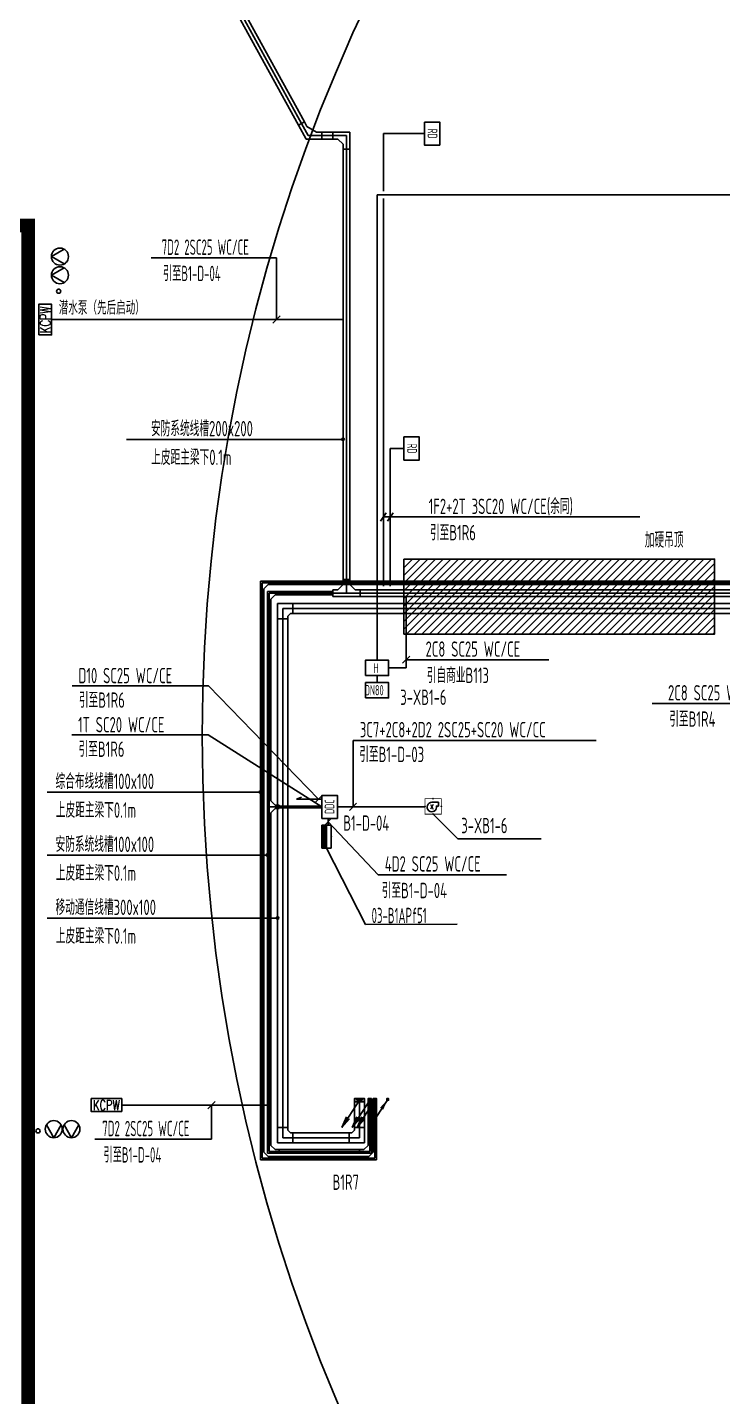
# Model space of a CAD drawing. Extents: x 0 to 3879896, y -114000 to 391286.
# Drawn here: x 1988291 to 2008659, y 189771 to 229870 of the extents above; entities that cross this region are included whole.
import ezdxf
from ezdxf.enums import TextEntityAlignment as Align

# ---------------------------------------------------------------- set-up
doc = ezdxf.new("R2010")
doc.units = 0
doc.header["$LTSCALE"] = 1000
doc.header["$MEASUREMENT"] = 0
doc.linetypes.add('SZGX_a-zzgr$0$DASHDOT2', pattern=[6, 3, -1.5, 0, -1.5])
doc.layers.get('0').update_dxf_attribs({"linetype": 'CONTINUOUS'})
doc.layers.add('Arc_建筑红线', color=1, linetype='CONTINUOUS', lineweight=40)
for name, color, linetype in [('CABLETRAY_DOTE', 5, 'CONTINUOUS'), ('CABLETRAY_WEAK', 6, 'CONTINUOUS'), ('T-BAS', 11, '485_LINE'), ('T-BSA TEXT', 7, '485_LINE'), ('T-I-CHANNELS', 2, 'CONTINUOUS'), ('T-METER DATA', 150, 'C_LINE'), ('T-R-INTEGRATE', 1, 'CONTINUOUS'), ('T-SYSTEM BLOCK', 4, 'CONTINUOUS'), ('T-TEXT', 7, 'CONTINUOUS'), ('T-TEXT-RD', 3, 'CONTINUOUS'), ('T-电源线槽', 1, 'CONTINUOUS'), ('T-铁塔', 3, 'CONTINUOUS'), ('WIRE-通讯', 4, 'CONTINUOUS')]:
    doc.layers.add(name, color=color, linetype=linetype)
doc.layers.add('T-2017.8修改', color=2, linetype='C_LINE', plot=False)
doc.styles.add('_TCH_LABEL', font='COMPLEX', dxfattribs={"bigfont": 'GBCBIG'})
doc.styles.add('_TEL_DIM', font='SIMPLEX', dxfattribs={"width": 0.8, "height": 3.5, "bigfont": 'HZTXT'})
doc.styles.add('GBSTYLE', font='gbxwxt.shx', dxfattribs={"width": 0.6, "bigfont": 'gbhzfs.shx'})
doc.styles.add('HZTXT1', font='txtd.shx', dxfattribs={"width": 0.7, "bigfont": 'hztxt.shx'})
doc.styles.get("Standard").update_dxf_attribs({"font": 'GBENOR', "bigfont": 'GBCBIG'})
doc.linetypes.add('485_LINE', pattern='A,25.7,-3.58,["485",Standard,S=2.54,R=0,X=-3.2,Y=-1.27],-3.85', length=33.13)
doc.linetypes.add('C_LINE', pattern='A,25.7,-2.08,["C",Standard,S=2.54,R=0,X=-0.54,Y=-1.27],-2.35', length=30.13)

# ---------------------------------------------------------------- blocks, each defined once
blk = doc.blocks.new('空调抄费表')
at = {"layer": 'T-SYSTEM BLOCK'}
blk.add_lwpolyline([(-338, 0), (338, 0), (338, 450), (-338, 450)], close=True, dxfattribs=at)
at = {"layer": 'T-TEXT', "style": 'GBSTYLE', "width": 0.7}
blk.add_text('H', height=281, dxfattribs=at).set_placement((-106, 76))
blk = doc.blocks.new('A$C78FD1D7B')
at = {"layer": 'T-SYSTEM BLOCK'}
blk.add_lwpolyline([(-300, 0), (300, 0), (300, 400), (-300, 400)], close=True, dxfattribs=at)
at = {"layer": 'T-TEXT', "style": 'GBSTYLE', "width": 0.7}
blk.add_text('RD', height=250, dxfattribs=at).set_placement((-129, 88))
blk = doc.blocks.new('*X637')
at = {"color": 0}
for p, q in [((-250, 33), (-183, 100)), ((-250, 68), (-218, 100)), ((-247, 0), (-147, 100)), ((-212, 0), (-112, 100)), ((-177, 0), (-77, 100)), ((-141, 0), (-41, 100)), ((-106, 0), (-6, 100)), ((-71, 0), (29, 100)), ((-35, 0), (65, 100)), ((0, 0), (100, 100)), ((35, 0), (135, 100)), ((71, 0), (171, 100)), ((106, 0), (206, 100)), ((141, 0), (241, 100)), ((177, 0), (250, 73)), ((212, 0), (250, 38)), ((247, 0), (250, 3))]:
    blk.add_line(p, q, dxfattribs=at)
blk = doc.blocks.new('$equip$00001414')
for p, q in [((0.75, 0.6), (-0.75, 0.6)), ((-0.75, 0.6), (-0.75, 0)), ((-0.75, 0.3), (0.75, 0.3)), ((-0.75, 0), (0.75, 0)), ((0.75, 0), (0.75, 0.6))]:
    blk.add_line(p, q)
at = {"const_width": 0.3}
blk.add_lwpolyline([(-0.75, 0.15), (0.75, 0.15)], dxfattribs=at)
for p in [(-0.75, 0.3), (0, 0.6), (0, 0), (0.75, 0.3)]:
    blk.add_point(p)
at = {"xscale": 0.00300000000061118, "yscale": 0.00300000000061118, "zscale": 0.00300000000061118}
blk.add_blockref('*X637', (0, 0), dxfattribs=at)
at = {"style": '_TCH_LABEL', "flags": 9}
blk.add_attdef('A', (0, 0), '', height=0.00002, dxfattribs=at)
blk = doc.blocks.new('$equip_U$00000289(PC-201201232)')
at = {"const_width": 0.075}
blk.add_lwpolyline([(-0.9, 1.68), (-0.9, 0), (0.9, 0), (0.9, 1.68)], close=True, dxfattribs=at)
blk.add_lwpolyline([(0.58, 1.3), (0.58, 0.89), (0.37, 0.89, -2.805884), (-0.14, 1.3)], format="xyb", close=True)
for p in [(0, 1.68), (-0.9, 0.84), (0, 0), (0.9, 0.84)]:
    blk.add_point(p)
at = {"color": 7, "style": '_TCH_LABEL'}
blk.add_attdef('$TEXT$', text='', height=0.5, dxfattribs=at).set_placement((-0.15, 0.79), align=Align.MIDDLE_CENTER)
at = {"color": 7, "style": '_TEL_DIM', "flags": 1}
blk.add_attdef('A', text='', height=0.000025, dxfattribs=at).set_placement((0, 0), align=Align.MIDDLE_CENTER)
blk = doc.blocks.new('SB1')
at = {"layer": 'T-BAS'}
blk.add_lwpolyline([(-450, 0), (450, 0), (450, -375), (-450, -375), (-450, 0)], dxfattribs=at)
at = {"layer": 'T-BAS', "color": 7, "style": 'HZTXT1', "width": 0.7}
blk.add_text('KCPW', height=300, dxfattribs=at).set_placement((0, -344), align=Align.CENTER)
blk = doc.blocks.new('sb2')
at = {"layer": 'T-BAS'}
for q in [(125, 216), (125, -216)]:
    blk.add_line((-250, 0), q, dxfattribs=at)
blk.add_circle((0, 0), 250, dxfattribs=at)
blk = doc.blocks.new('DDC')
at = {"layer": 'T-SYSTEM BLOCK'}
blk.add_lwpolyline([(-300, -400), (300, -400), (300, 0), (-300, 0)], close=True, dxfattribs=at)
at = {"layer": 'T-TEXT', "style": 'GBSTYLE', "width": 0.7}
blk.add_text('DDC', height=250, dxfattribs=at).set_placement((5, -324), align=Align.CENTER)

msp = doc.modelspace()

# ---------------------------------------------------------------- hatches: boundary and pattern name
at = {"layer": 'T-2017.8修改', "linetype": 'ByBlock'}
h = msp.add_hatch(dxfattribs=at)
h.set_pattern_fill('ANSI31', color=8, scale=100, style=0)
h.set_pattern_definition([(45, (0, 0), (-112.253202, 112.253202), [])])
h.paths.add_polyline_path([(1999321.4, 214300.5), (2008421.4, 214300.5), (2008421.4, 212100.5), (1999321.4, 212100.5)])
at = {"layer": 'T-SYSTEM BLOCK'}
h = msp.add_hatch(color=256, dxfattribs=at)
edge = h.paths.add_edge_path()
edge.add_arc((1998021.4, 198450.5), 52.5, 0, 360)
h.paths.add_polyline_path([(1997638.8, 197961.9), (1997506.3, 197656.6), (1997731.2, 197902)])
h = msp.add_hatch(color=256, dxfattribs=at)
edge = h.paths.add_edge_path()
edge.add_arc((1998021.4, 198450.5), 52.5, 0, 360)
h.paths.add_polyline_path([(1997638.8, 197961.9), (1997506.3, 197656.6), (1997731.2, 197902)])
h = msp.add_hatch(color=256, dxfattribs=at)
edge = h.paths.add_edge_path()
edge.add_arc((1998321.5, 198450.5), 52.5, 0, 360)
h.paths.add_polyline_path([(1997938.8, 197961.9), (1997806.3, 197656.6), (1998031.2, 197902)])
h = msp.add_hatch(color=256, dxfattribs=at)
edge = h.paths.add_edge_path()
edge.add_arc((1998321.5, 198450.5), 52.5, 0, 360)
h.paths.add_polyline_path([(1997938.8, 197961.9), (1997806.3, 197656.6), (1998031.2, 197902)])
h = msp.add_hatch(color=256, dxfattribs=at)
edge = h.paths.add_edge_path()
edge.add_arc((1998471.5, 198450.5), 52.5, 0, 360)
h.paths.add_polyline_path([(1998088.8, 197961.9), (1997956.3, 197656.6), (1998181.2, 197902)])
h = msp.add_hatch(color=256, dxfattribs=at)
edge = h.paths.add_edge_path()
edge.add_arc((1998471.5, 198450.5), 52.5, 0, 360)
h.paths.add_polyline_path([(1998088.8, 197961.9), (1997956.3, 197656.6), (1998181.2, 197902)])
h = msp.add_hatch(color=256, dxfattribs=at)
h.paths.add_polyline_path([(1998793.9, 198475.5, 0.210266), (1998811, 198436.8), (1998846.4, 198475.5), (1998825.6, 198427.3, 0.5398713), (1998898.9, 198475.5, 1)])
h.paths.add_polyline_path([(1998846.4, 198475.5), (1998817.9, 198431.4, 0.0415828), (1998825.6, 198427.3)], flags=17)
h.paths.add_polyline_path([(1998846.4, 198475.5), (1998811, 198436.8, 0.0415828), (1998817.9, 198431.4)], flags=17)
h.paths.add_polyline_path([(1998817.9, 198431.4, -0.0415828), (1998811, 198436.8), (1998621.6, 198230.1), (1998667.8, 198200.1)])
h.paths.add_polyline_path([(1998825.6, 198427.3, -0.0415828), (1998817.9, 198431.4), (1998667.8, 198200.1), (1998714, 198170.2)])
h = msp.add_hatch(color=256, dxfattribs=at)
h.paths.add_polyline_path([(1998793.9, 198475.5, 0.210266), (1998811, 198436.8), (1998846.4, 198475.5), (1998825.6, 198427.3, 0.5398713), (1998898.9, 198475.5, 1)])
h.paths.add_polyline_path([(1998846.4, 198475.5), (1998817.9, 198431.4, 0.0415828), (1998825.6, 198427.3)], flags=17)
h.paths.add_polyline_path([(1998846.4, 198475.5), (1998811, 198436.8, 0.0415828), (1998817.9, 198431.4)], flags=17)
h.paths.add_polyline_path([(1998817.9, 198431.4, -0.0415828), (1998811, 198436.8), (1998621.6, 198230.1), (1998667.8, 198200.1)])
h.paths.add_polyline_path([(1998825.6, 198427.3, -0.0415828), (1998817.9, 198431.4), (1998667.8, 198200.1), (1998714, 198170.2)])
at = {"layer": 'T-TEXT', "linetype": 'ByBlock'}
h = msp.add_hatch(color=256, dxfattribs=at)
edge = h.paths.add_edge_path()
edge.add_arc((1997539.4, 217804.8), 37.5, 0, 360)
h = msp.add_hatch(color=256, dxfattribs=at)
edge = h.paths.add_edge_path()
edge.add_arc((1995121.4, 207475.3), 37.5, 0, 360)
h = msp.add_hatch(color=256, dxfattribs=at)
edge = h.paths.add_edge_path()
edge.add_arc((1995321.4, 205630.7), 37.5, 0, 360)
h = msp.add_hatch(color=256, dxfattribs=at)
edge = h.paths.add_edge_path()
edge.add_arc((1995621.4, 203786.1), 37.5, 0, 360)

# ---------------------------------------------------------------- linework, layer by layer
at = {"layer": 'Arc_建筑红线', "color": 20, "linetype": 'SZGX_a-zzgr$0$DASHDOT2', "ltscale": 0.2, "const_width": 400, "elevation": 0}
msp.add_lwpolyline([(2129528.4, 303600.5), (2137528.4, 311600.5), (2154948.4, 311600.5), (2154948.4, 325060.5), (2002488.4, 325060.5), (2002488.4, 311600.5), (1884278.4, 311600.5), (1883028.4, 309100.5), (1883028.4, 224070.5), (1988318.4, 224070.5), (1988318.4, 129100.5), (2129528.4, 129100.5), (2129528.4, 303600.5)], dxfattribs=at)
at = {"layer": 'CABLETRAY_DOTE', "linetype": 'ByBlock'}
for p, q in [((1996320.5, 227051.1, 0), (1991694.7, 235480.5, 0)), ((1996512.9, 226700.5, 0), (1996320.5, 227051.1, 0)), ((1996912.9, 226700.5, 0), (1996512.9, 226700.5, 0)), ((1997239.4, 226700.5, 0), (1996912.9, 226700.5, 0)), ((1995771.4, 212550.5, 0), (1995771.4, 212850.5, 0)), ((1995771.4, 212850.5, 0), (1996071.4, 212850.5, 0)), ((1995771.4, 212550.5, 0), (1995771.4, 197650.5, 0)), ((2012321.4, 212850.5, 0), (1996071.4, 212850.5, 0)), ((1995371.4, 207341.2), (1995371.4, 206741.2)), ((1995371.4, 207041.2), (1995671.4, 207041.2)), ((1996921.4, 207041.2), (1995671.4, 207041.2)), ((1998021.4, 197650.5, 0), (1998021.4, 198400.5, 0)), ((1995771.4, 197350.5, 0), (1995771.4, 197650.5, 0)), ((1996071.4, 197350.5, 0), (1995771.4, 197350.5, 0)), ((1996071.4, 197350.5, 0), (1997721.4, 197350.5, 0)), ((1998021.4, 197350.5, 0), (1997721.4, 197350.5, 0)), ((1998021.4, 197650.5, 0), (1998021.4, 197350.5, 0))]:
    msp.add_line(p, q, dxfattribs=at)
at = {"layer": 'CABLETRAY_DOTE'}
for p, q in [((1997239.4, 226700.5, 0), (1997639.4, 226700.5, 0)), ((1997639.4, 226700.5, 0), (1997639.4, 226300.5, 0)), ((1997639.4, 226300.5, 0), (1997639.4, 213700.5, 0)), ((1995171.4, 213300.5, 0), (1995171.4, 213600.5, 0)), ((1995171.4, 213600.5, 0), (1995471.4, 213600.5, 0)), ((2011521.4, 213600.5, 0), (1995471.4, 213600.5, 0)), ((1997639.4, 213300.5, 0), (1997639.4, 213700.5, 0)), ((1995171.4, 213300.5, 0), (1995171.4, 197053.6, 0)), ((1995371.4, 213000.5, 0), (1995371.4, 213300.5, 0)), ((1995371.4, 213300.5, 0), (1995671.4, 213300.5, 0)), ((1995371.4, 213000.5, 0), (1995371.4, 197253.6, 0)), ((1997239.4, 213300.5, 0), (1995671.4, 213300.5, 0)), ((1998039.4, 213300.5, 0), (1997239.4, 213300.5, 0)), ((2011871.4, 213300.5, 0), (1998039.4, 213300.5, 0)), ((1998321.5, 197253.6, 0), (1998321.5, 198400.5, 0)), ((1998470.4, 197053.6, 0), (1998470.4, 198400.5, 0)), ((1995171.4, 196753.6, 0), (1995171.4, 197053.6, 0)), ((1995371.4, 196953.6, 0), (1995371.4, 197253.6, 0)), ((1995671.4, 196953.6, 0), (1995371.4, 196953.6, 0)), ((1995671.4, 196953.6, 0), (1998021.5, 196953.6, 0)), ((1998321.5, 196953.6, 0), (1998021.5, 196953.6, 0)), ((1998321.5, 197253.6, 0), (1998321.5, 196953.6, 0)), ((1998470.4, 197053.6, 0), (1998470.4, 196753.6, 0)), ((1995471.4, 196753.6, 0), (1995171.4, 196753.6, 0)), ((1995471.4, 196753.6, 0), (1998170.4, 196753.6, 0)), ((1998470.4, 196753.6, 0), (1998170.4, 196753.6, 0))]:
    msp.add_line(p, q, dxfattribs=at)
at = {"layer": 'CABLETRAY_WEAK', "linetype": 'ByBlock'}
for p, q in [((1996232.8, 227003, 0), (1991607, 235432.4, 0)), ((1991782.4, 235528.6, 0), (1996408.1, 227099.3, 0)), ((1996408.1, 227099.3, 0), (1996232.8, 227003, 0)), ((1996232.8, 227003, 0), (1996408.1, 227099.3, 0)), ((1996453.7, 226600.5, 0), (1996232.8, 227003, 0)), ((1996408.1, 227099.3, 0), (1996480.3, 226967.8, 0)), ((1996480.3, 226967.8, 0), (1996762.9, 226800.5, 0)), ((1996912.9, 226600.5, 0), (1996453.7, 226600.5, 0)), ((1996762.9, 226800.5, 0), (1996912.9, 226800.5, 0)), ((1996912.9, 226600.5, 0), (1996912.9, 226800.5, 0)), ((1996912.9, 226800.5, 0), (1997239.4, 226800.5, 0)), ((1996912.9, 226800.5, 0), (1996912.9, 226600.5, 0)), ((1997239.4, 226600.5, 0), (1996912.9, 226600.5, 0)), ((1997239.4, 226800.5, 0), (1997239.4, 226600.5, 0)), ((1995321.4, 207341.2), (1995321.4, 206741.2)), ((1995421.4, 207341.2), (1995321.4, 207341.2)), ((1995421.4, 207216.2), (1995421.4, 207341.2)), ((1995546.4, 207091.2), (1995421.4, 207216.2)), ((1995421.4, 206866.2), (1995546.4, 206991.2)), ((1995671.4, 207091.2), (1995546.4, 207091.2)), ((1995546.4, 206991.2), (1995671.4, 206991.2)), ((1995671.4, 206991.2), (1995671.4, 207091.2)), ((1995671.4, 207016.2), (1995671.4, 207066.2)), ((1995671.4, 207066.2), (1996921.4, 207066.2)), ((1996921.4, 207016.2), (1995671.4, 207016.2)), ((1996921.4, 207066.2), (1996921.4, 207016.2)), ((1995321.4, 206741.2), (1995421.4, 206741.2)), ((1995421.4, 206741.2), (1995421.4, 206866.2))]:
    msp.add_line(p, q, dxfattribs=at)
at = {"layer": 'CABLETRAY_WEAK'}
for p, q in [((1997239.4, 226800.5, 0), (1997739.4, 226800.5, 0)), ((1997239.4, 226600.5, 0), (1997239.4, 226800.5, 0)), ((1997389.4, 226600.5, 0), (1997239.4, 226600.5, 0)), ((1997539.4, 226450.5, 0), (1997389.4, 226600.5, 0)), ((1997739.4, 226800.5, 0), (1997739.4, 226300.5, 0)), ((1997539.4, 226300.5, 0), (1997539.4, 226450.5, 0)), ((1997539.4, 213700.5, 0), (1997539.4, 226300.5, 0)), ((1997539.4, 226300.5, 0), (1997739.4, 226300.5, 0)), ((1997739.4, 226300.5, 0), (1997539.4, 226300.5, 0)), ((1997739.4, 226300.5, 0), (1997739.4, 213700.5, 0)), ((1995321.4, 213000.5, 0), (1995321.4, 213350.5, 0)), ((1995321.4, 213350.5, 0), (1995671.4, 213350.5, 0)), ((1995671.4, 213350.5, 0), (1995671.4, 213250.5, 0)), ((1995671.4, 213250.5, 0), (1995671.4, 213350.5, 0)), ((1995671.4, 213350.5, 0), (1997239.4, 213350.5, 0)), ((1997239.4, 213200.5, 0), (1997239.4, 213400.5, 0)), ((1997239.4, 213400.5, 0), (1997389.4, 213400.5, 0)), ((1997239.4, 213350.5, 0), (1997239.4, 213250.5, 0)), ((1997389.4, 213400.5, 0), (1997539.4, 213550.5, 0)), ((1997739.4, 213700.5, 0), (1997539.4, 213700.5, 0)), ((1997539.4, 213550.5, 0), (1997539.4, 213700.5, 0)), ((1997539.4, 213700.5, 0), (1997739.4, 213700.5, 0)), ((1997739.4, 213700.5, 0), (1997739.4, 213550.5, 0)), ((1997739.4, 213550.5, 0), (1997889.4, 213400.5, 0)), ((1997889.4, 213400.5, 0), (1998039.4, 213400.5, 0)), ((1998039.4, 213200.5, 0), (1998039.4, 213400.5, 0)), ((1998039.4, 213400.5, 0), (2011871.4, 213400.5, 0)), ((1998039.4, 213400.5, 0), (1998039.4, 213200.5, 0)), ((1995321.4, 197253.6, 0), (1995321.4, 213000.5, 0)), ((1995321.4, 213000.5, 0), (1995421.4, 213000.5, 0)), ((1995421.4, 213000.5, 0), (1995321.4, 213000.5, 0)), ((1995546.4, 213250.5, 0), (1995421.4, 213125.5, 0)), ((1995421.4, 213125.5, 0), (1995421.4, 213000.5, 0)), ((1995421.4, 213000.5, 0), (1995421.4, 207216.2, 0)), ((1995671.4, 213250.5, 0), (1995546.4, 213250.5, 0)), ((1997239.4, 213250.5, 0), (1995671.4, 213250.5, 0)), ((1998039.4, 213200.5, 0), (1997239.4, 213200.5, 0)), ((2011871.4, 213200.5, 0), (1998039.4, 213200.5, 0)), ((1995421.4, 206866.2, 0), (1995421.4, 197253.6, 0)), ((1998371.5, 198500.5, 0), (1998271.5, 198400.5, 0)), ((1998271.5, 198500.5, 0), (1998371.5, 198400.5, 0)), ((1998271.5, 198400.5, 0), (1998371.5, 198400.5, 0)), ((1998271.5, 197253.6, 0), (1998271.5, 198400.5, 0)), ((1998371.5, 198400.5, 0), (1998371.5, 197253.6, 0)), ((1995421.4, 197253.6, 0), (1995321.4, 197253.6, 0)), ((1995321.4, 196903.6, 0), (1995321.4, 197253.6, 0)), ((1995321.4, 197253.6, 0), (1995421.4, 197253.6, 0)), ((1995671.4, 196903.6, 0), (1995321.4, 196903.6, 0)), ((1995421.4, 197253.6, 0), (1995421.4, 197128.6, 0)), ((1995421.4, 197128.6, 0), (1995546.4, 197003.6, 0)), ((1995546.4, 197003.6, 0), (1995671.4, 197003.6, 0)), ((1995671.4, 196903.6, 0), (1995671.4, 197003.6, 0)), ((1995671.4, 197003.6, 0), (1998021.5, 197003.6, 0)), ((1995671.4, 197003.6, 0), (1995671.4, 196903.6, 0)), ((1998021.5, 196903.6, 0), (1995671.4, 196903.6, 0)), ((1998021.5, 197003.6, 0), (1998021.5, 196903.6, 0)), ((1998021.5, 196903.6, 0), (1998021.5, 197003.6, 0)), ((1998021.5, 197003.6, 0), (1998146.5, 197003.6, 0)), ((1998371.5, 196903.6, 0), (1998021.5, 196903.6, 0)), ((1998146.5, 197003.6, 0), (1998271.5, 197128.6, 0)), ((1998271.5, 197128.6, 0), (1998271.5, 197253.6, 0)), ((1998271.5, 197253.6, 0), (1998371.5, 197253.6, 0)), ((1998371.5, 197253.6, 0), (1998271.5, 197253.6, 0)), ((1998371.5, 197253.6, 0), (1998371.5, 196903.6, 0))]:
    msp.add_line(p, q, dxfattribs=at)
at = {"layer": 'CABLETRAY_WEAK', "elevation": 0}
msp.add_lwpolyline([(1998271.5, 198400.5), (1998371.5, 198400.5), (1998371.5, 198500.5), (1998271.5, 198500.5)], close=True, dxfattribs=at)
at = {"layer": 'T-2017.8修改', "color": 8, "linetype": 'ByBlock', "elevation": 0}
msp.add_lwpolyline([(1999321.4, 214300.5), (2008421.4, 214300.5), (2008421.4, 212100.5), (1999321.4, 212100.5)], close=True, dxfattribs=at)
at = {"layer": 'T-BAS', "linetype": 'ByBlock'}
for p, q in [((1988998.1, 221312.4, 0), (1997539.4, 221312.4)), ((1999935.8, 207041.2), (1997371.4, 207041.2)), ((1997098.1, 206505.6), (1997098.1, 206703.7)), ((2000902.6, 206102.2, 0), (2000176.1, 206828.6)), ((1998200.7, 203602, 0), (1997056.4, 205830.6)), ((2000902.6, 206102.2, 0), (2003345.8, 206102.2, 0)), ((2000878.7, 203602.9, 0), (1998200.7, 203602, 0)), ((1991057, 198302.9, 0), (1995321.4, 198302.9, 0))]:
    msp.add_line(p, q, dxfattribs=at)
at = {"layer": 'T-BAS', "color": 1, "linetype": 'ByBlock'}
for p, q in [((1996171.4, 207266.8), (1996323, 207324.2)), ((1996921.4, 207266.8), (1996171.4, 207266.8))]:
    msp.add_line(p, q, dxfattribs=at)
at = {"layer": 'T-BAS'}
for centre in [(1989208.3, 222143.3, 0), (1988603.7, 197554.1, 0)]:
    msp.add_circle(centre, 61.5, dxfattribs=at)
at = {"layer": 'T-BSA TEXT', "linetype": 'ByBlock'}
for p, q in [((1991920.2, 223122.3), (1995592.5, 223122.3)), ((1995592.5, 223122.3), (1995592.5, 221312.4)), ((1995486.4, 221206.3), (1995698.5, 221418.4)), ((1998637.5, 215407.5, 0), (1998804.7, 215656.6, 0)), ((1998721.1, 215532), (2006230, 215532, 0)), ((1998837.5, 215407.5), (1999004.7, 215656.6)), ((1999281, 211246.1), (1999493.1, 211458.2)), ((1999387.1, 211352.1), (2003566.9, 211352.1)), ((1989605.2, 210585.4), (1993594.5, 210585.4)), ((1993594.5, 210585.4), (1996819, 207266.8)), ((2006596, 210072.4), (2010670.1, 210072.4)), ((1989594.1, 209147.8), (1993582.7, 209147.8)), ((1993582.7, 209147.8), (1996921.4, 207041.2)), ((1997831.6, 208990.5), (2004950.1, 208990.5)), ((1997831.6, 208990.5), (1997831.6, 207041.2)), ((1996712.9, 207160.7), (1996925, 207372.9)), ((1997725.5, 206935.1), (1997937.6, 207147.3)), ((1996992.1, 206498.6), (1997204.2, 206710.7)), ((1998567.6, 205052.2, 0), (1997098.1, 206604.7)), ((1998567.6, 205052.2, 0), (2002326.5, 205052.2, 0)), ((1993577.1, 198196.8, 0), (1993789.2, 198409, 0)), ((1993683.2, 197311.5, 0), (1993683.2, 198302.9, 0)), ((1990271.5, 197311.5, 0), (1993683.2, 197311.5, 0))]:
    msp.add_line(p, q, dxfattribs=at)
at = {"layer": 'T-I-CHANNELS'}
for p, q in [((1995121.4, 213300.5, 0), (1995121.4, 213650.5, 0)), ((1995121.4, 213650.5, 0), (1995471.4, 213650.5, 0)), ((1995346.4, 213550.5, 0), (1995221.4, 213425.5, 0)), ((1995221.4, 213425.5, 0), (1995221.4, 213300.5, 0)), ((1995471.4, 213550.5, 0), (1995346.4, 213550.5, 0)), ((1995471.4, 213550.5, 0), (1995471.4, 213650.5, 0)), ((1995471.4, 213650.5, 0), (2011521.4, 213650.5, 0)), ((1995471.4, 213650.5, 0), (1995471.4, 213550.5, 0)), ((2011521.4, 213550.5, 0), (1995471.4, 213550.5, 0)), ((1995121.4, 197053.6, 0), (1995121.4, 213300.5, 0)), ((1995121.4, 213300.5, 0), (1995221.4, 213300.5, 0)), ((1995221.4, 213300.5, 0), (1995121.4, 213300.5, 0)), ((1995221.4, 213300.5, 0), (1995221.4, 197053.6, 0)), ((1998521.5, 198500.5, 0), (1998421.5, 198400.5, 0)), ((1998421.5, 198500.5, 0), (1998521.5, 198400.5, 0)), ((1998420.4, 198400.5, 0), (1998520.4, 198400.5, 0)), ((1998420.4, 197053.6, 0), (1998420.4, 198400.5, 0)), ((1998520.4, 198400.5, 0), (1998520.4, 197053.6, 0)), ((1995221.4, 197053.6, 0), (1995121.4, 197053.6, 0)), ((1995121.4, 196703.6, 0), (1995121.4, 197053.6, 0)), ((1995121.4, 197053.6, 0), (1995221.4, 197053.6, 0)), ((1995221.4, 197053.6, 0), (1995221.4, 196928.6, 0)), ((1995221.4, 196928.6, 0), (1995346.4, 196803.6, 0)), ((1998295.4, 196803.6, 0), (1998420.4, 196928.6, 0)), ((1998420.4, 196928.6, 0), (1998420.4, 197053.6, 0)), ((1998420.4, 197053.6, 0), (1998520.4, 197053.6, 0)), ((1998520.4, 197053.6, 0), (1998420.4, 197053.6, 0)), ((1998520.4, 197053.6, 0), (1998520.4, 196703.6, 0)), ((1995471.4, 196703.6, 0), (1995121.4, 196703.6, 0)), ((1995346.4, 196803.6, 0), (1995471.4, 196803.6, 0)), ((1995471.4, 196703.6, 0), (1995471.4, 196803.6, 0)), ((1995471.4, 196803.6, 0), (1998170.4, 196803.6, 0)), ((1995471.4, 196803.6, 0), (1995471.4, 196703.6, 0)), ((1998170.4, 196703.6, 0), (1995471.4, 196703.6, 0)), ((1998170.4, 196803.6, 0), (1998170.4, 196703.6, 0)), ((1998170.4, 196703.6, 0), (1998170.4, 196803.6, 0)), ((1998170.4, 196803.6, 0), (1998295.4, 196803.6, 0)), ((1998520.4, 196703.6, 0), (1998170.4, 196703.6, 0))]:
    msp.add_line(p, q, dxfattribs=at)
at = {"layer": 'T-I-CHANNELS', "elevation": 0}
msp.add_lwpolyline([(1998421.5, 198400.5), (1998521.5, 198400.5), (1998521.5, 198500.5), (1998421.5, 198500.5)], close=True, dxfattribs=at)
msp.add_lwpolyline([(1998421.5, 198400.5), (1998521.5, 198400.5), (1998521.5, 198500.5), (1998421.5, 198500.5)], close=True, dxfattribs=at)
at = {"layer": 'T-METER DATA', "linetype": 'ByBlock'}
for p, q in [((1998534.1, 211337), (1998534.1, 224967.5)), ((1998534.1, 224967.5), (2016400.8, 224967.5)), ((1999387.1, 211112), (1999387.1, 213200.5)), ((1998871.6, 211112), (1999387.1, 211112))]:
    msp.add_line(p, q, dxfattribs=at)
at = {"layer": 'T-METER DATA', "color": 1, "linetype": 'ByBlock'}
msp.add_circle((2043412.9, 209129.9), 50000, dxfattribs=at)
at = {"layer": 'T-R-INTEGRATE', "linetype": 'ByBlock'}
for p, q in [((1999921.4, 226759.5, 0), (1998721.1, 226759.5, 0)), ((1998721.1, 226759.5, 0), (1998721.1, 225074.4, 0)), ((1998721.1, 224856.3, 0), (1998721.1, 213503.5, 0)), ((1999321.1, 217536.9), (1998921.1, 217536.9)), ((1998921.1, 217536.9), (1998921.1, 213503.5, 0))]:
    msp.add_line(p, q, dxfattribs=at)
at = {"layer": 'T-SYSTEM BLOCK'}
for p, q in [((1998534.1, 210682.4), (1998534.1, 210887)), ((1998021.4, 198450.5, 0), (1997506.3, 197656.6, 0)), ((1998021.4, 198450.5, 0), (1997506.3, 197656.6, 0)), ((1998321.5, 198450.5, 0), (1997806.3, 197656.6, 0)), ((1998321.5, 198450.5, 0), (1997806.3, 197656.6, 0)), ((1998471.5, 198450.5, 0), (1997956.3, 197656.6, 0)), ((1998471.5, 198450.5, 0), (1997956.3, 197656.6, 0)), ((1998331.3, 197681.6), (1998846.4, 198475.5)), ((1998331.3, 197681.6, 0), (1998846.4, 198475.5, 0)), ((1997638.8, 197961.9, 0), (1997506.3, 197656.6, 0)), ((1997638.8, 197961.9, 0), (1997506.3, 197656.6, 0)), ((1997731.2, 197902, 0), (1997506.3, 197656.6, 0)), ((1997731.2, 197902, 0), (1997506.3, 197656.6, 0)), ((1997938.8, 197961.9, 0), (1997806.3, 197656.6, 0)), ((1997938.8, 197961.9, 0), (1997806.3, 197656.6, 0)), ((1998031.2, 197902, 0), (1997806.3, 197656.6, 0)), ((1998031.2, 197902, 0), (1997806.3, 197656.6, 0)), ((1998088.8, 197961.9, 0), (1997956.3, 197656.6, 0)), ((1998088.8, 197961.9, 0), (1997956.3, 197656.6, 0)), ((1998181.2, 197902, 0), (1997956.3, 197656.6, 0)), ((1998181.2, 197902, 0), (1997956.3, 197656.6, 0))]:
    msp.add_line(p, q, dxfattribs=at)
msp.add_lwpolyline([(1998196.6, 210232.4), (1998871.6, 210232.4), (1998871.6, 210682.4), (1998196.6, 210682.4)], close=True, dxfattribs=at)
at = {"layer": 'T-TEXT', "linetype": 'ByBlock'}
for p, q in [((1991197.9, 217804.8, 0), (1997539.4, 217804.8, 0)), ((1988873.9, 207475.3, 0), (1995121.4, 207475.3, 0)), ((1988873.9, 205630.7, 0), (1995321.4, 205630.7, 0)), ((1988873.9, 203786.1, 0), (1995621.4, 203786.1, 0))]:
    msp.add_line(p, q, dxfattribs=at)
for centre in [(1997539.4, 217804.8, 0), (1995121.4, 207475.3, 0), (1995321.4, 205630.7, 0), (1995621.4, 203786.1, 0)]:
    msp.add_circle(centre, 37.5, dxfattribs=at)
at = {"layer": 'T-电源线槽', "linetype": 'ByBlock'}
for p, q in [((1998871.4, 198500.5, 0), (1998821.4, 198450.5, 0)), ((1998821.4, 198500.5, 0), (1998871.4, 198450.5, 0)), ((1998871.4, 198500.5, 0), (1998821.4, 198450.5, 0)), ((1998821.4, 198500.5, 0), (1998871.4, 198450.5, 0)), ((1998871.4, 198500.5, 0), (1998821.4, 198450.5, 0)), ((1998821.4, 198500.5, 0), (1998871.4, 198450.5, 0))]:
    msp.add_line(p, q, dxfattribs=at)
at = {"layer": 'T-电源线槽', "linetype": 'ByBlock', "elevation": 0}
msp.add_lwpolyline([(1998821.4, 198450.5), (1998871.4, 198450.5), (1998871.4, 198500.5), (1998821.4, 198500.5)], close=True, dxfattribs=at)
msp.add_lwpolyline([(1998821.4, 198450.5), (1998871.4, 198450.5), (1998871.4, 198500.5), (1998821.4, 198500.5)], close=True, dxfattribs=at)
msp.add_lwpolyline([(1998821.4, 198450.5), (1998871.4, 198450.5), (1998871.4, 198500.5), (1998821.4, 198500.5)], close=True, dxfattribs=at)
at = {"layer": 'T-铁塔', "linetype": 'ByBlock'}
for p, q in [((1995621.4, 212550.5, 0), (1995621.4, 213000.5, 0)), ((1995621.4, 213000.5, 0), (1996071.4, 213000.5, 0)), ((1996071.4, 213000.5, 0), (1996071.4, 212700.5, 0)), ((1996071.4, 212700.5, 0), (1996071.4, 213000.5, 0)), ((1996071.4, 213000.5, 0), (2012321.4, 213000.5, 0)), ((1995621.4, 197650.5, 0), (1995621.4, 212550.5, 0)), ((1995621.4, 212550.5, 0), (1995921.4, 212550.5, 0)), ((1995921.4, 212550.5, 0), (1995621.4, 212550.5, 0)), ((1995996.4, 212700.5, 0), (1995921.4, 212625.5, 0)), ((1995921.4, 212625.5, 0), (1995921.4, 212550.5, 0)), ((1995921.4, 212550.5, 0), (1995921.4, 197650.5, 0)), ((1996071.4, 212700.5, 0), (1995996.4, 212700.5, 0)), ((2012321.4, 212700.5, 0), (1996071.4, 212700.5, 0)), ((1998171.4, 198500.5, 0), (1997871.4, 198400.5, 0)), ((1997871.4, 198500.5, 0), (1998171.4, 198400.5, 0)), ((1997871.4, 198400.5, 0), (1998171.4, 198400.5, 0)), ((1997871.4, 197650.5, 0), (1997871.4, 198400.5, 0)), ((1998171.4, 198400.5, 0), (1998171.4, 197650.5, 0)), ((1995921.4, 197650.5, 0), (1995621.4, 197650.5, 0)), ((1995621.4, 197200.5, 0), (1995621.4, 197650.5, 0)), ((1995621.4, 197650.5, 0), (1995921.4, 197650.5, 0)), ((1995921.4, 197650.5, 0), (1995921.4, 197575.5, 0)), ((1995921.4, 197575.5, 0), (1995996.4, 197500.5, 0)), ((1995996.4, 197500.5, 0), (1996071.4, 197500.5, 0)), ((1996071.4, 197200.5, 0), (1996071.4, 197500.5, 0)), ((1996071.4, 197500.5, 0), (1997721.4, 197500.5, 0)), ((1996071.4, 197500.5, 0), (1996071.4, 197200.5, 0)), ((1997721.4, 197500.5, 0), (1997721.4, 197200.5, 0)), ((1997721.4, 197200.5, 0), (1997721.4, 197500.5, 0)), ((1997721.4, 197500.5, 0), (1997796.4, 197500.5, 0)), ((1997796.4, 197500.5, 0), (1997871.4, 197575.5, 0)), ((1998171.4, 197650.5, 0), (1997871.4, 197650.5, 0)), ((1997871.4, 197575.5, 0), (1997871.4, 197650.5, 0)), ((1997871.4, 197650.5, 0), (1998171.4, 197650.5, 0)), ((1998171.4, 197650.5, 0), (1998171.4, 197200.5, 0)), ((1996071.4, 197200.5, 0), (1995621.4, 197200.5, 0)), ((1997721.4, 197200.5, 0), (1996071.4, 197200.5, 0)), ((1998171.4, 197200.5, 0), (1997721.4, 197200.5, 0))]:
    msp.add_line(p, q, dxfattribs=at)
at = {"layer": 'T-铁塔', "linetype": 'ByBlock', "elevation": 0}
msp.add_lwpolyline([(1997871.4, 198400.5), (1998171.4, 198400.5), (1998171.4, 198500.5), (1997871.4, 198500.5)], close=True, dxfattribs=at)
msp.add_lwpolyline([(1997871.4, 198400.5), (1998171.4, 198400.5), (1998171.4, 198500.5), (1997871.4, 198500.5)], close=True, dxfattribs=at)

# ---------------------------------------------------------------- block references
at = {"layer": 'T-BAS', "xscale": -1, "rotation": 180}
for p in [(1989245.8, 223156.4, 0), (1989245.8, 222611.6, 0)]:
    msp.add_blockref('sb2', p, dxfattribs=at)
at = {"layer": 'T-BAS', "ltscale": 2.5, "rotation": 90.00000256132094}
msp.add_blockref('SB1', (1988623.1, 221312.4, 0), dxfattribs=at)
at = {"layer": 'T-BAS', "linetype": 'ByBlock', "xscale": 1.125, "yscale": 1.125, "zscale": 1.125, "rotation": 90}
msp.add_blockref('DDC', (1996921.4, 207041.2), dxfattribs=at)
at = {"layer": 'T-BAS', "linetype": 'ByBlock', "xscale": 267.4591381880455, "yscale": 267.4591381880455, "zscale": 267.4591381880455}
msp.add_blockref('$equip_U$00000289(PC-201201232)', (2000176.1, 206828.6), dxfattribs=at).add_auto_attribs({'$TEXT$': 'X'})
at = {"layer": 'T-BAS', "linetype": 'ByBlock', "xscale": -450, "yscale": 450, "rotation": 270}
msp.add_blockref('$equip$00001414', (1996921.4, 206168.1), dxfattribs=at)
at = {"layer": 'T-BAS', "ltscale": 2.5}
msp.add_blockref('SB1', (1990607, 198500.5, 0), dxfattribs=at)
at = {"layer": 'T-BAS', "rotation": 90.00005624233887}
for p in [(1989064, 197602.8, 0), (1989581.7, 197602.8, 0)]:
    msp.add_blockref('sb2', p, dxfattribs=at)
at = {"layer": 'T-METER DATA'}
msp.add_blockref('空调抄费表', (1998534.1, 210887), dxfattribs=at)
at = {"layer": 'WIRE-通讯', "xscale": 1.125, "yscale": 1.125, "zscale": 1.125, "rotation": 270}
for p in [(1999921.4, 226759.5, 0), (1999321.1, 217536.9)]:
    msp.add_blockref('A$C78FD1D7B', p, dxfattribs=at)

# ---------------------------------------------------------------- texts
at = {"layer": 'T-2017.8修改', "color": 8, "linetype": 'ByBlock', "style": 'GBSTYLE', "width": 0.7}
msp.add_text('加硬吊顶', height=450, dxfattribs=at).set_placement((2006378.7, 214633.5, 0))
at = {"layer": 'T-BAS', "linetype": 'ByBlock'}
for s, height, style, width, p in [('潜水泵（先后启动）', 400, 'HZTXT1', 0.7, (1989210.6, 221458.8, 0)), ('3-XB1-6', 450, 'GBSTYLE', 0.7, (2001002.6, 206269.8, 0)), ('03-B1APf51', 450, 'GBSTYLE', 0.6, (1998375, 203635.5, 0))]:
    msp.add_text(s, height=height, dxfattribs=dict(at, style=style, width=width)).set_placement(p)
at = {"layer": 'T-BSA TEXT', "linetype": 'ByBlock', "style": 'GBSTYLE'}
for s, width, p in [('7D2 2SC25 WC/CE ', 0.6, (1992224.8, 223208.3)), ('引至B1-D-04', 0.6, (1992261.4, 222437.7)), ('1F2+2T 3SC20 WC/CE(余同)', 0.7, (2000047.9, 215618, 0)), ('引至B1R6', 0.7, (2000084.6, 214847.4, 0)), ('2C8 SC25 WC/CE', 0.7, (1999955.4, 211438.1)), ('D10 SC25 WC/CE ', 0.7, (1989788.7, 210661.3)), ('引自商业B113', 0.7, (1999992.1, 210667.6)), ('2C8 SC25 WC/CE', 0.7, (2007058.7, 210158.5)), ('引至B1R6', 0.7, (1989800.4, 209943.6)), ('3-XB1-6', 0.7, (1999215.2, 210027.4)), ('引至B1R4', 0.7, (2007095.3, 209387.9)), ('1T SC20 WC/CE ', 0.7, (1989777.5, 209223.8)), ('3C7+2C8+2D2 2SC25+SC20 WC/CC', 0.7, (1998031, 209078.7, 0)), ('引至B1R6', 0.7, (1989789.3, 208506)), ('引至B1-D-03', 0.7, (1998013.6, 208353.2)), ('4D2 SC25 WC/CE', 0.7, (1998761.9, 205147.3)), ('引至B1-D-04', 0.7, (1998670.8, 204367.6)), ('7D2 2SC25 WC/CE ', 0.6, (1990483.6, 197397.6, 0)), ('引至B1-D-04', 0.6, (1990520.3, 196627, 0))]:
    msp.add_text(s, height=450, dxfattribs=dict(at, width=width)).set_placement(p)
at = {"layer": 'T-BSA TEXT', "color": 6, "linetype": 'ByBlock', "style": 'GBSTYLE', "width": 0.7}
msp.add_text('B1-D-04', height=450, dxfattribs=at).set_placement((1997546.1, 206341, 0))
at = {"layer": 'T-SYSTEM BLOCK', "color": 0, "style": 'GBSTYLE', "width": 0.6}
msp.add_text('DN80', height=300, dxfattribs=at).set_placement((1998174.1, 210308.8))
at = {"layer": 'T-TEXT', "linetype": 'ByBlock', "style": 'GBSTYLE', "width": 0.7}
for s, p in [('安防系统线槽200x200', (1991912, 217894.2, 0)), ('上皮距主梁下0.1m', (1991919.8, 217053.5, 0)), ('综合布线线槽100x100', (1989116.6, 207564.6, 0)), ('上皮距主梁下0.1m', (1989124.4, 206724, 0)), ('安防系统线槽100x100', (1989116.6, 205720, 0)), ('上皮距主梁下0.1m', (1989124.4, 204879.4, 0)), ('移动通信线槽300x100', (1989116.6, 203875.5, 0)), ('上皮距主梁下0.1m', (1989124.4, 203034.8, 0))]:
    msp.add_text(s, height=450, dxfattribs=at).set_placement(p)
at = {"layer": 'T-TEXT-RD', "style": 'GBSTYLE', "width": 0.7}
msp.add_text('B1R7', height=450, dxfattribs=at).set_placement((1997231.4, 195824.9, 0))

doc.saveas('drawing.dxf')
